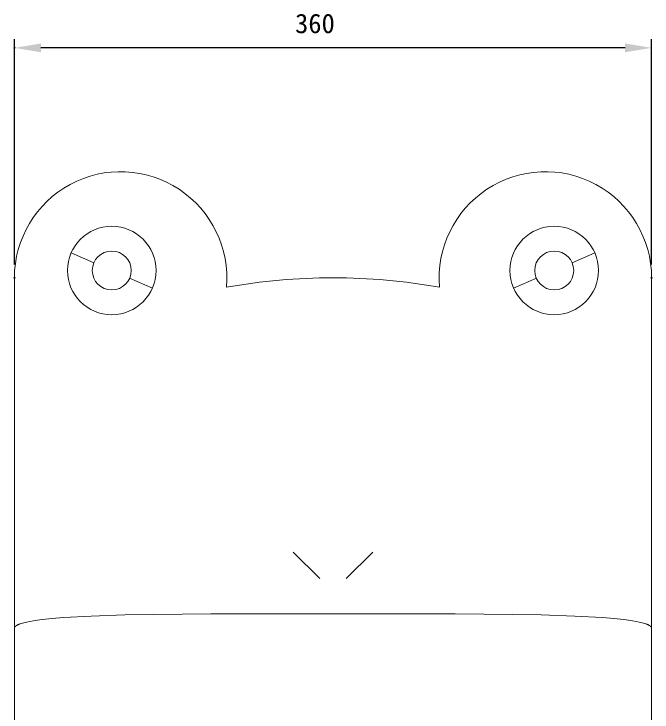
# Model space of a CAD drawing. Units: millimetres, scale not verified. Extents: x -203 to 203, y -143 to 143.
# Drawn here: x -122 to -50, y -61.1 to 17.8 of the extents above; entities that cross this region are included whole.
import ezdxf
from ezdxf.enums import TextEntityAlignment as Align

# ---------------------------------------------------------------- set-up
doc = ezdxf.new("R2010")
doc.units = ezdxf.units.MM
doc.header["$LTSCALE"] = 0.5
doc.header["$PDMODE"] = 32
doc.header["$PDSIZE"] = 0.1
doc.layers.add('0-1_DIMENSION_LINES$02_DIMENSI', color=7, linetype='Continuous', lineweight=25)
doc.layers.add('0-8_DIMENSION_LINES$03_LINES', color=7, linetype='Continuous', lineweight=18)
doc.layers.add('0-2_DEFPOINTS', color=7, linetype='Continuous')
doc.styles.add('ＭＳ ゴシック', font='')
doc.styles.get('ＭＳ ゴシック').set_extended_font_data('MS Gothic')

# ---------------------------------------------------------------- blocks, each defined once
blk = doc.blocks.new('D5')
at = {"layer": '0-1_DIMENSION_LINES$02_DIMENSI'}
for p, q in [((616, 919), (616, 970)), ((760, 919), (760, 970)), ((754, 968), (622, 968))]:
    blk.add_line(p, q, dxfattribs=at)
for points in [[(622, 969), (622, 967), (616, 968)], [(754, 967), (754, 969), (760, 968)]]:
    blk.add_solid(points, dxfattribs=at)
at = {"layer": '0-2_DEFPOINTS'}
for p in [(616, 968), (616, 916), (760, 916)]:
    blk.add_point(p, dxfattribs=at)
at = {"layer": '0-1_DIMENSION_LINES$02_DIMENSI', "style": 'ＭＳ ゴシック'}
blk.add_text('360', height=4.399, dxfattribs=at).set_placement((679.429, 970), align=Align.BOTTOM_LEFT)

msp = doc.modelspace()

# ---------------------------------------------------------------- linework, layer by layer
at = {"layer": '0-8_DIMENSION_LINES$03_LINES'}
for p, q in [((-115.5862, -9.18), (-113.0175, -10.2944)), ((-56.4138, -9.18), (-58.9825, -10.2944)), ((-50.0073, -11.8063), (-50, -11.8063)), ((-122, -51.6184), (-122, -12)), ((-108.981, -12.0455), (-106.4123, -13.1599)), ((-63.019, -12.0455), (-65.5877, -13.1599)), ((-50, -12), (-50, -51.6184)), ((-87.5, -46), (-90.5, -43)), ((-84.5, -46), (-81.5, -43)), ((-122, -90.1333), (-122, -51.6184))]:
    msp.add_line(p, q, dxfattribs=at)
for points in [[(-120.9379, -50.9878), (-120.7807, -50.9487), (-120.6127, -50.9104), (-120.2442, -50.8361), (-119.8324, -50.765), (-119.3772, -50.697), (-118.8787, -50.6322), (-117.7515, -50.5121), (-116.4509, -50.4046), (-113.3296, -50.2276), (-109.5146, -50.1012), (-99.8038, -50), (-72.1962, -50), (-62.4854, -50.1012), (-58.6704, -50.2276), (-55.5491, -50.4046), (-54.2485, -50.5121), (-53.1213, -50.6322), (-52.6228, -50.697), (-52.1676, -50.765), (-51.7558, -50.8361), (-51.3873, -50.9104), (-51.2193, -50.9487), (-51.0621, -50.9878), (-50.9158, -51.0277), (-50.7803, -51.0684), (-50.6557, -51.1099), (-50.5974, -51.1309), (-50.5419, -51.1522), (-50.4891, -51.1736), (-50.4389, -51.1952), (-50.3915, -51.2171), (-50.3468, -51.2391), (-50.3048, -51.2613), (-50.2655, -51.2838), (-50.2469, -51.295), (-50.229, -51.3064), (-50.2117, -51.3178), (-50.1951, -51.3292), (-50.1792, -51.3407)], [(-122, -51.6184), (-121.9997, -51.6058), (-121.9986, -51.5932), (-121.997, -51.5807), (-121.9946, -51.5682), (-121.9915, -51.5558), (-121.9878, -51.5434), (-121.9834, -51.5311), (-121.9783, -51.5189), (-121.9726, -51.5066), (-121.9661, -51.4945), (-121.959, -51.4823), (-121.9512, -51.4703), (-121.9428, -51.4582), (-121.9336, -51.4462), (-121.9238, -51.4343), (-121.9133, -51.4224), (-121.9021, -51.4106), (-121.8903, -51.3988), (-121.8777, -51.3871), (-121.8645, -51.3754), (-121.8506, -51.3638), (-121.8361, -51.3522), (-121.8208, -51.3407), (-121.8049, -51.3292), (-121.7883, -51.3178), (-121.771, -51.3064), (-121.7531, -51.295), (-121.7345, -51.2838), (-121.6952, -51.2613), (-121.6532, -51.2391), (-121.6085, -51.2171), (-121.5611, -51.1952), (-121.5109, -51.1736), (-121.4581, -51.1522), (-121.4026, -51.1309), (-121.3443, -51.1099), (-121.2197, -51.0684), (-121.0842, -51.0277), (-120.9379, -50.9878)], [(-50.1792, -51.3407), (-50.1639, -51.3522), (-50.1494, -51.3638), (-50.1355, -51.3754), (-50.1223, -51.3871), (-50.1097, -51.3988), (-50.0979, -51.4106), (-50.0867, -51.4224), (-50.0762, -51.4343), (-50.0664, -51.4462), (-50.0572, -51.4582), (-50.0488, -51.4703), (-50.041, -51.4823), (-50.0339, -51.4945), (-50.0274, -51.5066), (-50.0217, -51.5189), (-50.0166, -51.5311), (-50.0122, -51.5434), (-50.0085, -51.5558), (-50.0054, -51.5682), (-50.003, -51.5807), (-50.0014, -51.5932), (-50.0003, -51.6058), (-50, -51.6184), (-50, -90.1333)]]:
    msp.add_lwpolyline(points, dxfattribs=at)
for centre, radius in [((-110.9992, -11.1699), 5), ((-61.0008, -11.1699), 5), ((-110.9992, -11.1699), 2.2), ((-61.0008, -11.1699), 2.2)]:
    msp.add_circle(centre, radius, dxfattribs=at)
for centre, radius, start, end in [((-110.0008, -12), 11.9992, 354.92058, 180), ((-61.9992, -12), 11.9992, 360, 185.07942), ((-86, -80.855), 68.855, 79.92215, 100.07785)]:
    msp.add_arc(centre, radius, start, end, dxfattribs=at)

# ---------------------------------------------------------------- block references
at = {"layer": '0-1_DIMENSION_LINES$02_DIMENSI', "xscale": 0.5, "yscale": 0.5}
msp.add_blockref('D5', (-430, -470), dxfattribs=at)

doc.saveas('drawing.dxf')
